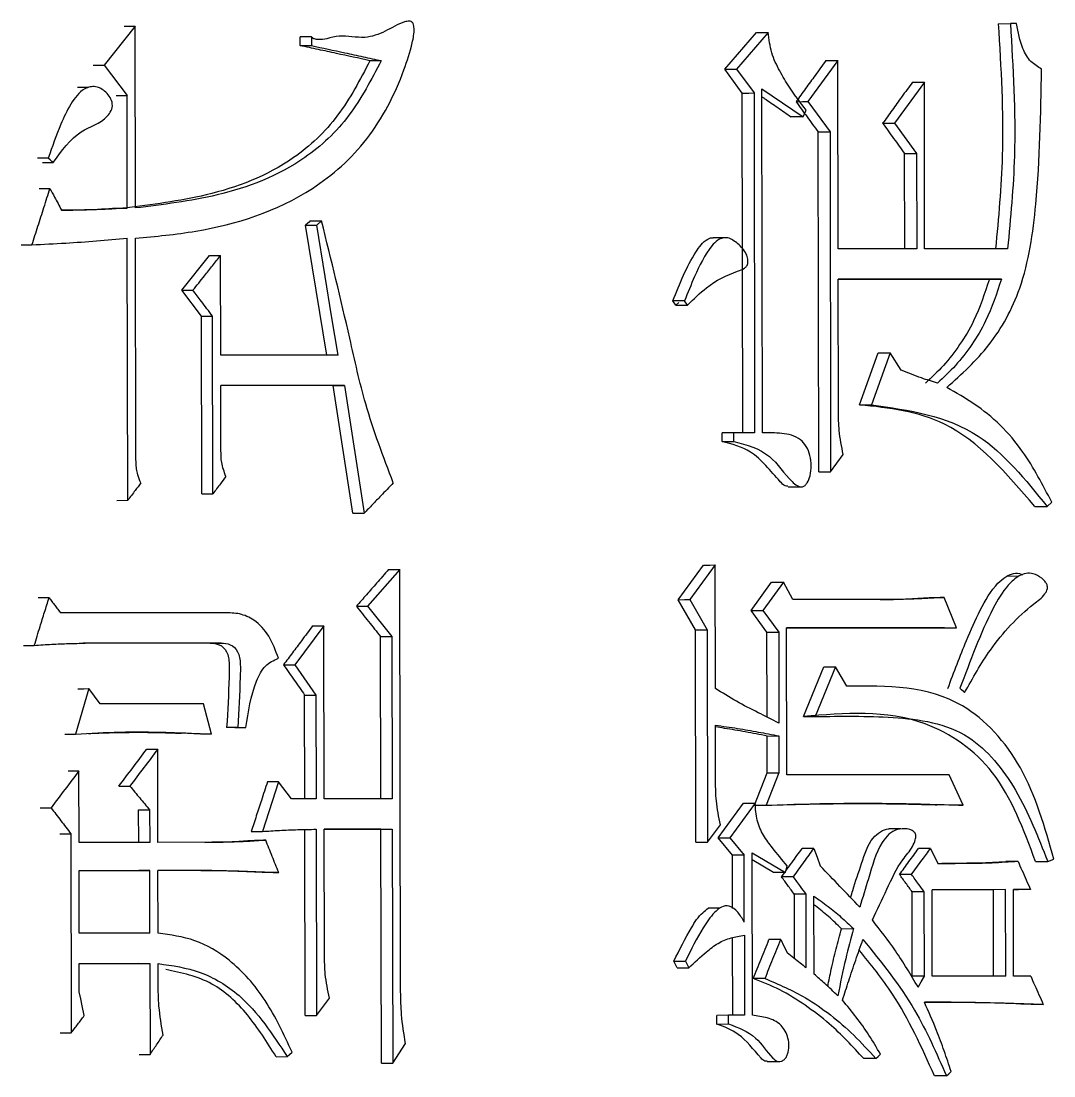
# Model space of a CAD drawing. Header units: millimetres. Extents: x 2104 to 4053, y 855 to 2233.
# Drawn here: x 2986.61 to 2991.77, y 1057.45 to 1062.72 of the extents above; entities that cross this region are included whole.
import ezdxf

# ---------------------------------------------------------------- set-up
doc = ezdxf.new("R2010")
doc.units = ezdxf.units.MM

msp = doc.modelspace()

# ---------------------------------------------------------------- linework, layer by layer
at = {"color": 7, "linetype": 'Continuous', "lineweight": 25}
for p, q in [((2987.1836, 1062.6932), (2987.0282, 1062.4984)), ((2987.1851, 1061.7846), (2987.1836, 1062.6932)), ((2991.4936, 1062.7055), (2991.5541, 1062.7058)), ((2991.5852, 1062.7058), (2991.5541, 1062.7058)), ((2988.0082, 1062.596), (2988.0081, 1062.6393)), ((2988.0641, 1062.6395), (2988.0641, 1062.5963)), ((2990.1279, 1062.4779), (2990.2857, 1062.6619)), ((2990.3446, 1062.6621), (2990.1866, 1062.4781)), ((2990.2857, 1062.6619), (2990.3447, 1062.6621)), ((2988.0082, 1062.596), (2988.0641, 1062.5963)), ((2987.0282, 1062.4984), (2987.1432, 1062.347)), ((2990.2151, 1062.3589), (2990.1279, 1062.4779)), ((2990.1866, 1062.4781), (2990.2739, 1062.3592)), ((2990.6922, 1062.5216), (2990.5428, 1062.316)), ((2990.6938, 1061.5805), (2990.6922, 1062.5216)), ((2986.9497, 1062.3873), (2986.8949, 1062.387)), ((2990.3164, 1060.6609), (2990.3135, 1062.3808)), ((2990.3135, 1062.3808), (2990.5192, 1062.2403)), ((2991.1246, 1062.4136), (2990.9759, 1062.208)), ((2991.126, 1061.5806), (2991.1246, 1062.4136)), ((2987.1442, 1061.7845), (2987.1432, 1062.347)), ((2990.218, 1060.6609), (2990.2151, 1062.3589)), ((2990.2739, 1062.3592), (2990.2768, 1060.6609)), ((2990.5192, 1062.2403), (2990.535, 1062.2727)), ((2990.5428, 1062.316), (2990.6535, 1062.1646)), ((2990.5192, 1062.2403), (2990.4601, 1062.24)), ((2990.597, 1060.4661), (2990.5941, 1062.1644)), ((2990.6535, 1062.1646), (2990.6563, 1060.4663)), ((2990.9759, 1062.208), (2991.086, 1062.0566)), ((2991.027, 1061.5804), (2991.0261, 1062.0563)), ((2991.086, 1062.0566), (2991.0868, 1061.5806)), ((2986.7202, 1062.0113), (2986.7744, 1062.0115)), ((2987.0894, 1061.7843), (2987.1442, 1061.7845)), ((2988.034, 1061.6982), (2988.09, 1061.6984)), ((2988.1404, 1061.0492), (2988.034, 1061.6982)), ((2988.1143, 1061.7201), (2988.09, 1061.6984)), ((2987.1466, 1060.3242), (2987.1444, 1061.6331)), ((2987.1872, 1060.5406), (2987.1854, 1061.6331)), ((2990.1296, 1061.6362), (2990.0703, 1061.636)), ((2991.0868, 1061.5806), (2990.6938, 1061.5805)), ((2991.5404, 1061.5808), (2991.126, 1061.5806)), ((2987.4168, 1061.3734), (2987.5551, 1061.5465)), ((2987.6113, 1061.0492), (2987.6104, 1061.5468)), ((2990.6941, 1061.4291), (2991.5094, 1061.4293)), ((2990.6952, 1060.7692), (2990.6941, 1061.4291)), ((2991.449, 1061.4291), (2990.6941, 1061.4288)), ((2987.4168, 1061.3734), (2987.472, 1061.3736)), ((2987.5148, 1061.2436), (2987.4168, 1061.3734)), ((2989.9266, 1061.3206), (2989.8682, 1061.3204)), ((2989.8841, 1061.2987), (2989.8682, 1061.3204)), ((2989.9425, 1061.299), (2989.9266, 1061.3206)), ((2989.899, 1061.3129), (2989.8841, 1061.2987)), ((2987.5164, 1060.3566), (2987.5148, 1061.2436)), ((2987.5717, 1060.3568), (2987.5702, 1061.2439)), ((2990.8009, 1060.8015), (2990.8946, 1061.0611)), ((2990.9543, 1061.0614), (2990.8605, 1060.8017)), ((2991.0094, 1060.9748), (2990.9543, 1061.0614)), ((2988.1965, 1061.0494), (2987.6113, 1061.0492)), ((2988.2292, 1060.898), (2987.6115, 1060.8977)), ((2988.173, 1060.8978), (2987.6115, 1060.8975)), ((2987.6121, 1060.5732), (2987.6115, 1060.8977)), ((2988.173, 1060.8978), (2988.2292, 1060.898)), ((2988.2711, 1060.2596), (2988.173, 1060.8978)), ((2988.2292, 1060.898), (2988.3274, 1060.2598)), ((2990.8008, 1060.8014), (2990.8604, 1060.8017)), ((2990.1738, 1060.6608), (2990.1151, 1060.6606)), ((2990.1152, 1060.6173), (2990.1151, 1060.6606)), ((2990.2768, 1060.6609), (2990.1738, 1060.6608)), ((2990.1739, 1060.6176), (2990.1738, 1060.6608)), ((2990.35, 1060.6621), (2990.3164, 1060.6619)), ((2990.1152, 1060.6173), (2990.1739, 1060.6176)), ((2990.6563, 1060.4663), (2990.7192, 1060.5529)), ((2990.597, 1060.4661), (2990.6563, 1060.4663)), ((2990.4438, 1060.3918), (2990.503, 1060.3921)), ((2987.0919, 1060.3239), (2987.1466, 1060.3242)), ((2987.5164, 1060.3566), (2987.5717, 1060.3568)), ((2991.7373, 1060.2936), (2991.7606, 1060.3152)), ((2991.6765, 1060.2933), (2991.7372, 1060.2935)), ((2989.8946, 1059.8276), (2990.0212, 1060.0007)), ((2990.0798, 1060.001), (2989.953, 1059.8278)), ((2990.0808, 1059.3844), (2990.0798, 1060.001)), ((2988.5058, 1059.9787), (2988.3444, 1059.7947)), ((2988.5093, 1057.8693), (2988.5058, 1059.9787)), ((2990.259, 1059.7736), (2990.3615, 1059.9143)), ((2990.4205, 1059.9145), (2990.3179, 1059.7739)), ((2990.468, 1059.828), (2990.4205, 1059.9145)), ((2991.5954, 1059.9445), (2991.5341, 1059.9442)), ((2988.3444, 1059.7947), (2988.4659, 1059.6433)), ((2989.9821, 1059.6762), (2989.8946, 1059.8276)), ((2989.953, 1059.8278), (2990.0406, 1059.6764)), ((2990.9485, 1059.8282), (2990.468, 1059.828)), ((2991.2858, 1059.6877), (2991.223, 1059.8391)), ((2987.6298, 1059.7619), (2986.8111, 1059.7615)), ((2990.3382, 1059.6655), (2990.259, 1059.7736)), ((2990.3179, 1059.7739), (2990.3972, 1059.6657)), ((2988.1259, 1059.6973), (2987.9801, 1059.5025)), ((2988.1273, 1058.8319), (2988.1259, 1059.6973)), ((2990.4367, 1059.6874), (2991.2858, 1059.6877)), ((2990.4379, 1058.9518), (2990.4367, 1059.6874)), ((2991.2257, 1059.6874), (2990.4367, 1059.6872)), ((2991.2257, 1059.6874), (2991.2858, 1059.6877)), ((2988.4108, 1058.8318), (2988.4095, 1059.6431)), ((2988.4659, 1059.6433), (2988.4673, 1058.832)), ((2989.9839, 1058.6161), (2989.9821, 1059.6762)), ((2990.0406, 1059.6764), (2990.0424, 1058.6163)), ((2990.3389, 1059.2408), (2990.3382, 1059.6655)), ((2990.3972, 1059.6657), (2990.398, 1059.2114)), ((2987.5583, 1059.6102), (2986.9244, 1059.6099)), ((2987.6137, 1059.6105), (2986.9346, 1059.6101)), ((2987.5585, 1059.6102), (2987.6138, 1059.6105)), ((2987.9801, 1059.5025), (2988.0859, 1059.3511)), ((2990.5203, 1059.2437), (2990.6223, 1059.4925)), ((2990.6816, 1059.4928), (2990.5796, 1059.2439)), ((2990.7369, 1059.3954), (2990.6816, 1059.4928)), ((2986.9514, 1059.383), (2986.8861, 1059.1558)), ((2987.009, 1059.3073), (2986.9514, 1059.383)), ((2988.0308, 1058.8318), (2988.0299, 1059.3508)), ((2988.0859, 1059.3511), (2988.0868, 1058.8319)), ((2987.5245, 1059.3075), (2987.009, 1059.3073)), ((2987.5656, 1059.1561), (2987.5245, 1059.3075)), ((2987.5102, 1059.1559), (2987.411, 1059.1603)), ((2987.6959, 1059.1886), (2987.6405, 1059.1884)), ((2987.6811, 1059.1884), (2987.6405, 1059.1884)), ((2987.6811, 1059.1884), (2987.7367, 1059.1887)), ((2987.6959, 1059.1886), (2987.7367, 1059.1887)), ((2990.0816, 1058.9192), (2990.0811, 1059.2005)), ((2990.3391, 1059.1463), (2990.3981, 1059.1465)), ((2990.3394, 1058.9624), (2990.3391, 1059.1463)), ((2990.3981, 1059.1465), (2990.3984, 1058.9626)), ((2987.2969, 1058.6151), (2987.2961, 1059.0803)), ((2986.8485, 1058.9717), (2986.9029, 1058.9719)), ((2986.9035, 1058.6149), (2986.9029, 1058.9719)), ((2990.2765, 1058.8001), (2990.3394, 1058.9624)), ((2990.3984, 1058.9626), (2990.3354, 1058.8003)), ((2990.3394, 1058.9624), (2990.3984, 1058.9626)), ((2991.248, 1058.9521), (2990.4379, 1058.9518)), ((2991.3186, 1058.8007), (2991.248, 1058.9521)), ((2987.8998, 1058.9183), (2987.8189, 1058.6695)), ((2987.965, 1058.8318), (2987.8998, 1058.9183)), ((2988.0868, 1058.8319), (2987.965, 1058.8318)), ((2988.4673, 1058.832), (2988.1273, 1058.8319)), ((2990.0948, 1058.6378), (2990.2211, 1058.8109)), ((2990.28, 1058.8111), (2990.1535, 1058.638)), ((2990.2211, 1058.8109), (2990.28, 1058.8111)), ((2991.2585, 1058.8004), (2991.1862, 1058.8029)), ((2987.2011, 1058.6149), (2987.2008, 1058.7771)), ((2987.2557, 1058.7774), (2987.256, 1058.6151)), ((2990.0424, 1058.6163), (2990.1058, 1058.7029)), ((2991.0068, 1058.6827), (2990.9463, 1058.6825)), ((2986.8623, 1058.6582), (2986.864, 1057.663)), ((2988.0326, 1057.7499), (2988.031, 1058.6802)), ((2988.087, 1058.6804), (2988.0886, 1057.7501)), ((2988.1276, 1058.6804), (2988.4676, 1058.6806)), ((2988.1286, 1058.053), (2988.1276, 1058.6804)), ((2988.4111, 1058.6803), (2988.1276, 1058.6802)), ((2988.4111, 1058.6803), (2988.4676, 1058.6806)), ((2988.4131, 1057.5121), (2988.4111, 1058.6803)), ((2988.4676, 1058.6806), (2988.4696, 1057.5123)), ((2990.1662, 1058.5512), (2990.0948, 1058.6378)), ((2990.1535, 1058.638), (2990.225, 1058.5515)), ((2987.256, 1058.6151), (2986.9035, 1058.6149)), ((2987.5665, 1058.6153), (2987.2969, 1058.6151)), ((2989.9839, 1058.6161), (2990.0424, 1058.6163)), ((2990.225, 1058.5515), (2990.1662, 1058.5512)), ((2990.1666, 1058.2842), (2990.1662, 1058.5512)), ((2990.2255, 1058.2161), (2990.225, 1058.5515)), ((2990.2659, 1057.751), (2990.2645, 1058.5623)), ((2990.2645, 1058.5623), (2990.4308, 1058.465)), ((2990.3718, 1058.4648), (2990.2646, 1058.5276)), ((2991.7403, 1058.5195), (2991.7714, 1058.5304)), ((2986.9037, 1058.4743), (2987.2562, 1058.4745)), ((2986.9042, 1058.1606), (2986.9037, 1058.4743)), ((2987.2562, 1058.4745), (2987.2014, 1058.4742)), ((2987.2568, 1058.1608), (2987.2562, 1058.4745)), ((2987.5667, 1058.4746), (2987.2971, 1058.4745)), ((2987.2977, 1058.1608), (2987.2971, 1058.4745)), ((2987.5114, 1058.4744), (2987.2971, 1058.4743)), ((2987.5114, 1058.4744), (2987.5667, 1058.4746)), ((2990.4308, 1058.465), (2990.4387, 1058.4975)), ((2991.5923, 1058.5195), (2991.5318, 1058.5192)), ((2990.4113, 1058.4432), (2990.4272, 1058.465)), ((2990.4704, 1058.4434), (2990.4113, 1058.4432)), ((2991.0608, 1058.4544), (2991.0009, 1058.4542)), ((2991.1236, 1058.3679), (2991.0637, 1058.3677)), ((2991.0644, 1057.9458), (2991.0637, 1058.3677)), ((2991.1244, 1057.946), (2991.1236, 1058.3679)), ((2991.5302, 1058.3789), (2991.1628, 1058.3787)), ((2991.1635, 1057.946), (2991.1628, 1058.3787)), ((2991.4698, 1058.3786), (2991.1628, 1058.3785)), ((2991.5302, 1058.3789), (2991.4698, 1058.3786)), ((2991.4705, 1057.9459), (2991.4698, 1058.3786)), ((2991.5309, 1057.9462), (2991.5302, 1058.3789)), ((2991.6549, 1058.3789), (2991.5692, 1058.3789)), ((2991.5699, 1057.9462), (2991.5692, 1058.3789)), ((2991.5943, 1058.3786), (2991.5692, 1058.3786)), ((2990.5337, 1058.3569), (2990.4745, 1058.3566)), ((2990.4745, 1058.3566), (2990.4751, 1058.0364)), ((2990.5343, 1057.9891), (2990.5337, 1058.3569)), ((2990.5738, 1057.9567), (2990.5732, 1058.3461)), ((2990.1032, 1058.287), (2990.0446, 1058.2867)), ((2987.2568, 1058.1608), (2986.9042, 1058.1606)), ((2990.711, 1058.1836), (2990.7705, 1058.1839)), ((2990.1676, 1057.751), (2990.1669, 1058.1394)), ((2990.2256, 1058.1512), (2990.2263, 1057.751)), ((2986.9045, 1058.0092), (2987.257, 1058.0093)), ((2986.9047, 1057.8685), (2986.9045, 1058.0092)), ((2987.2021, 1058.0091), (2986.9045, 1058.0089)), ((2987.2021, 1058.0091), (2987.257, 1058.0093)), ((2987.257, 1058.0093), (2987.2578, 1057.555)), ((2987.2981, 1057.912), (2987.2979, 1058.0094)), ((2989.8738, 1058.0211), (2989.9322, 1058.0213)), ((2989.8898, 1057.9887), (2989.8738, 1058.0211)), ((2989.9322, 1058.0213), (2989.9482, 1057.9889)), ((2989.8898, 1057.9887), (2989.9482, 1057.9889)), ((2991.5309, 1057.9462), (2991.1635, 1057.946)), ((2991.6556, 1057.9462), (2991.5699, 1057.9462)), ((2990.3289, 1057.9349), (2990.27, 1057.9347)), ((2988.0886, 1057.7501), (2988.1533, 1057.8367)), ((2988.0326, 1057.7499), (2988.0886, 1057.7501)), ((2990.1471, 1057.751), (2990.0884, 1057.7507)), ((2990.0885, 1057.7075), (2990.0884, 1057.7507)), ((2990.1471, 1057.7077), (2990.1471, 1057.751)), ((2990.2263, 1057.751), (2990.1471, 1057.751)), ((2990.0885, 1057.7075), (2990.1471, 1057.7077)), ((2986.8097, 1057.6627), (2986.864, 1057.663)), ((2988.4696, 1057.5123), (2988.534, 1057.6097)), ((2987.2029, 1057.5548), (2987.2578, 1057.555)), ((2987.887, 1057.5443), (2987.9428, 1057.5445)), ((2990.8817, 1057.5349), (2990.8221, 1057.5346)), ((2988.4131, 1057.5121), (2988.4696, 1057.5123)), ((2990.34, 1057.5198), (2990.399, 1057.5201)), ((2991.2348, 1057.4485), (2991.1748, 1057.4482))]:
    msp.add_line(p, q, dxfattribs=at)
at = {"color": 7, "linetype": 'Continuous', "lineweight": 25, "flags": 128}
for points in [[(2987.1288, 1062.6929), (2987.1595, 1062.6931), (2987.1836, 1062.6932)], [(2988.0641, 1062.6395), (2988.0154, 1062.6393), (2988.0081, 1062.6393)], [(2986.9736, 1062.4982), (2987.0042, 1062.4983), (2987.0282, 1062.4984)], [(2988.4125, 1062.5207), (2988.398, 1062.5206), (2988.3835, 1062.5206), (2988.3561, 1062.5205)], [(2990.1279, 1062.4779), (2990.1608, 1062.478), (2990.1866, 1062.4781)], [(2990.6329, 1062.5213), (2990.6661, 1062.5215), (2990.6922, 1062.5216)], [(2991.0647, 1062.4133), (2991.0982, 1062.4135), (2991.1246, 1062.4136)], [(2987.0885, 1062.3468), (2987.1191, 1062.3469), (2987.1432, 1062.347)], [(2990.2151, 1062.3589), (2990.248, 1062.3591), (2990.2739, 1062.3592)], [(2990.4836, 1062.3158), (2990.5167, 1062.3159), (2990.5428, 1062.316)], [(2990.5941, 1062.1644), (2990.6273, 1062.1645), (2990.6535, 1062.1646)], [(2990.9162, 1062.2077), (2990.9496, 1062.2079), (2990.9759, 1062.208)], [(2991.0261, 1062.0563), (2991.0597, 1062.0565), (2991.086, 1062.0566)], [(2986.7497, 1062.0331), (2986.7299, 1062.033), (2986.7127, 1062.0329), (2986.6955, 1062.0329)], [(2986.7744, 1062.0115), (2986.7682, 1062.0169), (2986.759, 1062.025), (2986.7497, 1062.0331)], [(2986.704, 1061.8814), (2986.7343, 1061.8816), (2986.7582, 1061.8817)], [(2988.0583, 1061.7198), (2988.0521, 1061.7143), (2988.0459, 1061.7088), (2988.034, 1061.6982)], [(2988.0583, 1061.7198), (2988.0787, 1061.7199), (2988.0965, 1061.72), (2988.1143, 1061.7201)], [(2988.1965, 1061.0494), (2988.1643, 1061.2457), (2988.1321, 1061.4419), (2988.09, 1061.6984)], [(2986.614, 1061.6001), (2986.6443, 1061.6003), (2986.6682, 1061.6004)], [(2987.5551, 1061.5465), (2987.5861, 1061.5467), (2987.6104, 1061.5468)], [(2991.5094, 1061.4293), (2991.4902, 1061.4292), (2991.4696, 1061.4292), (2991.449, 1061.4291)], [(2989.8841, 1061.2987), (2989.9046, 1061.2988), (2989.9236, 1061.2989), (2989.9425, 1061.299)], [(2987.5148, 1061.2436), (2987.5458, 1061.2438), (2987.5702, 1061.2439)], [(2990.8946, 1061.0611), (2990.928, 1061.0612), (2990.9543, 1061.0614)], [(2988.2711, 1060.2596), (2988.3027, 1060.2597), (2988.3274, 1060.2598)], [(2990.0212, 1060.0007), (2990.054, 1060.0008), (2990.0798, 1060.001)], [(2988.4492, 1059.9784), (2988.4809, 1059.9786), (2988.5058, 1059.9787)], [(2990.3615, 1059.9143), (2990.3945, 1059.9144), (2990.4205, 1059.9145)], [(2986.7534, 1059.8372), (2986.7231, 1059.8371), (2986.6992, 1059.837)], [(2988.2881, 1059.7945), (2988.3196, 1059.7946), (2988.3444, 1059.7947)], [(2989.8946, 1059.8276), (2989.9273, 1059.8277), (2989.953, 1059.8278)], [(2991.1629, 1059.8388), (2991.1966, 1059.839), (2991.223, 1059.8391)], [(2990.259, 1059.7736), (2990.292, 1059.7738), (2990.3179, 1059.7739)], [(2988.0698, 1059.697), (2988.1012, 1059.6971), (2988.1259, 1059.6973)], [(2988.4095, 1059.6431), (2988.4411, 1059.6432), (2988.4659, 1059.6433)], [(2989.9821, 1059.6762), (2990.0149, 1059.6763), (2990.0406, 1059.6764)], [(2990.3382, 1059.6655), (2990.3712, 1059.6656), (2990.3972, 1059.6657)], [(2986.6257, 1059.5989), (2986.656, 1059.5991), (2986.6798, 1059.5992)], [(2987.9243, 1059.5022), (2987.9555, 1059.5024), (2987.9801, 1059.5025)], [(2990.6223, 1059.4925), (2990.6555, 1059.4926), (2990.6816, 1059.4928)], [(2986.8969, 1059.3827), (2986.9274, 1059.3829), (2986.9514, 1059.383)], [(2991.3255, 1059.3631), (2991.3196, 1059.3686), (2991.3108, 1059.3767), (2991.302, 1059.3848)], [(2988.0299, 1059.3508), (2988.0613, 1059.351), (2988.0859, 1059.3511)], [(2990.5203, 1059.2437), (2990.5351, 1059.2437), (2990.5499, 1059.2438), (2990.5796, 1059.2439)], [(2986.8318, 1059.1555), (2986.8622, 1059.1557), (2986.8861, 1059.1558)], [(2987.5656, 1059.1561), (2987.5346, 1059.156), (2987.5102, 1059.1559)], [(2987.2412, 1059.08), (2987.2719, 1059.0802), (2987.2961, 1059.0803)], [(2987.1025, 1058.8961), (2987.1332, 1058.8962), (2987.1573, 1058.8963)], [(2987.8998, 1058.9183), (2987.8686, 1058.9182), (2987.8441, 1058.9181)], [(2986.7092, 1058.7877), (2986.7396, 1058.7878), (2986.7635, 1058.7879)], [(2990.2765, 1058.8001), (2990.3095, 1058.8002), (2990.3354, 1058.8003)], [(2991.3186, 1058.8007), (2991.2849, 1058.8005), (2991.2585, 1058.8004)], [(2987.2008, 1058.7771), (2987.2316, 1058.7773), (2987.2557, 1058.7774)], [(2986.808, 1058.6579), (2986.8384, 1058.6581), (2986.8623, 1058.6582)], [(2987.7633, 1058.6692), (2987.7945, 1058.6694), (2987.8189, 1058.6695)], [(2990.0948, 1058.6378), (2990.1277, 1058.6379), (2990.1535, 1058.638)], [(2987.7796, 1058.626), (2987.8108, 1058.6261), (2987.8353, 1058.6262)], [(2990.5728, 1058.5841), (2990.5396, 1058.5839), (2990.5136, 1058.5838)], [(2990.5728, 1058.5841), (2990.5886, 1058.5408), (2990.6045, 1058.4975)], [(2991.1546, 1058.5843), (2991.121, 1058.5841), (2991.0947, 1058.584)], [(2991.1546, 1058.5843), (2991.1743, 1058.5464), (2991.1939, 1058.5086)], [(2991.6795, 1058.5193), (2991.7042, 1058.5194), (2991.7223, 1058.5195), (2991.7403, 1058.5195)], [(2987.9006, 1058.464), (2987.8694, 1058.4638), (2987.8449, 1058.4637)], [(2990.4308, 1058.465), (2990.3978, 1058.4649), (2990.3718, 1058.4648)], [(2991.6549, 1058.3789), (2991.621, 1058.3788), (2991.5943, 1058.3786)], [(2990.4077, 1058.1297), (2990.3747, 1058.1295), (2990.3487, 1058.1294)], [(2990.4077, 1058.1297), (2990.4236, 1058.0972), (2990.4394, 1058.0648)], [(2991.1244, 1057.946), (2991.0908, 1057.9459), (2991.0644, 1057.9458)], [(2991.0931, 1057.8919), (2991.1087, 1057.919), (2991.1244, 1057.946)], [(2986.9296, 1057.7496), (2986.9194, 1057.7981), (2986.9121, 1057.8333), (2986.9047, 1057.8685)], [(2991.7181, 1057.8056), (2991.6842, 1057.8055), (2991.6574, 1057.8053)], [(2987.9428, 1057.5445), (2987.955, 1057.5554), (2987.9671, 1057.5662)], [(2990.8817, 1057.5349), (2990.8935, 1057.5457), (2990.9053, 1057.5565)], [(2991.2349, 1057.4485), (2991.2466, 1057.4593), (2991.2583, 1057.4701)]]:
    msp.add_lwpolyline(points, dxfattribs=at)
at = {"color": 7, "linetype": 'Continuous', "lineweight": 25}
for points, knots in [([(2987.1854, 1061.6331), (2987.2859, 1061.6428), (2987.5895, 1061.672), (2988.0031, 1061.8017), (2988.3561, 1062.1123), (2988.5014, 1062.3915), (2988.5632, 1062.5856), (2988.5782, 1062.6615), (2988.5755, 1062.694), (2988.5725, 1062.7047), (2988.5674, 1062.7123), (2988.5607, 1062.7168), (2988.5475, 1062.7192), (2988.5021, 1062.7078), (2988.4334, 1062.6645), (2988.3231, 1062.624), (2988.2235, 1062.6531), (2988.147, 1062.6309), (2988.106, 1062.6239), (2988.0808, 1062.6279), (2988.0697, 1062.6339), (2988.0651, 1062.6385), (2988.0641, 1062.6395)], [0, 0, 0, 0, 0.1296895, 0.3918261, 0.5391699, 0.6862541, 0.7378331, 0.7637425, 0.7682469, 0.7727858, 0.7756342, 0.7784935, 0.7824669, 0.7927585, 0.8379735, 0.8833174, 0.939018, 0.9655913, 0.9846092, 0.9922703, 0.9982639, 1, 1, 1, 1]), ([(2991.4936, 1062.7055), (2991.5069, 1062.485), (2991.5297, 1062.1091), (2991.4945, 1061.7351), (2991.4799, 1061.5805)], [0, 0, 0, 0, 0.586461, 1, 1, 1, 1]), ([(2991.5541, 1062.7058), (2991.5674, 1062.4853), (2991.5902, 1062.1093), (2991.5549, 1061.7354), (2991.5404, 1061.5808)], [0, 0, 0, 0, 0.5864613, 1, 1, 1, 1]), ([(2991.7102, 1062.4787), (2991.6913, 1062.4898), (2991.6526, 1062.5125), (2991.6054, 1062.5935), (2991.5929, 1062.6629), (2991.5852, 1062.7058)], [0, 0, 0, 0, 0.268928, 0.5480456, 1, 1, 1, 1]), ([(2990.535, 1062.2727), (2990.506, 1062.3103), (2990.4582, 1062.3724), (2990.401, 1062.469), (2990.3575, 1062.5586), (2990.349, 1062.6274), (2990.3447, 1062.6621)], [0, 0, 0, 0, 0.334836, 0.553745, 0.775373, 1, 1, 1, 1]), ([(2988.3561, 1062.5205), (2988.3003, 1062.5326), (2988.2144, 1062.5513), (2988.0984, 1062.5764), (2988.0383, 1062.5895), (2988.0082, 1062.596)], [0, 0, 0, 0, 0.482176, 0.741088, 1, 1, 1, 1]), ([(2988.0641, 1062.5963), (2988.1196, 1062.5842), (2988.2055, 1062.5656), (2988.3215, 1062.5405), (2988.3822, 1062.5273), (2988.4125, 1062.5207)], [0, 0, 0, 0, 0.47686, 0.73846, 1, 1, 1, 1]), ([(2988.3561, 1062.5205), (2988.3064, 1062.4254), (2988.2065, 1062.2342), (2987.9324, 1061.977), (2987.5577, 1061.8369), (2987.2667, 1061.8011), (2987.1303, 1061.7843)], [0, 0, 0, 0, 0.194516, 0.391084, 0.714487, 1, 1, 1, 1]), ([(2988.4125, 1062.5207), (2988.3628, 1062.4257), (2988.2628, 1062.2346), (2987.9883, 1061.9773), (2987.6132, 1061.8372), (2987.3218, 1061.8014), (2987.1851, 1061.7846)], [0, 0, 0, 0, 0.194325, 0.390694, 0.714331, 1, 1, 1, 1]), ([(2990.6329, 1062.5213), (2990.6149, 1062.4966), (2990.5811, 1062.45), (2990.5313, 1062.3815), (2990.4995, 1062.3377), (2990.4836, 1062.3158)], [0, 0, 0, 0, 0.360936, 0.680468, 1, 1, 1, 1]), ([(2991.2368, 1060.8884), (2991.3104, 1060.9544), (2991.4584, 1061.087), (2991.6309, 1061.4014), (2991.6992, 1061.8855), (2991.7061, 1062.2541), (2991.7102, 1062.4787)], [0, 0, 0, 0, 0.189312, 0.380663, 0.622563, 1, 1, 1, 1]), ([(2986.7744, 1062.0115), (2986.8165, 1062.0706), (2986.8908, 1062.1749), (2987.0185, 1062.2077), (2987.065, 1062.2689), (2987.0731, 1062.3049), (2987.0595, 1062.3386), (2987.0383, 1062.3634), (2987.0136, 1062.3824), (2986.9863, 1062.3917), (2986.9582, 1062.3911), (2986.9096, 1062.3728), (2986.8581, 1062.3035), (2986.8011, 1062.1843), (2986.7693, 1062.0906), (2986.7497, 1062.0331)], [0, 0, 0, 0, 0.207899, 0.367255, 0.399925, 0.431308, 0.463075, 0.497006, 0.528572, 0.558381, 0.588718, 0.619577, 0.72297, 0.829976, 1, 1, 1, 1]), ([(2991.0647, 1062.4133), (2991.0468, 1062.3886), (2991.0132, 1062.342), (2990.9637, 1062.2734), (2990.932, 1062.2296), (2990.9162, 1062.2077)], [0, 0, 0, 0, 0.360936, 0.680468, 1, 1, 1, 1]), ([(2990.3135, 1062.3403), (2990.3175, 1062.3376), (2990.3439, 1062.3195), (2990.3928, 1062.2861), (2990.4376, 1062.2554), (2990.4601, 1062.24)], [0, 0, 0, 0, 0.080639, 0.540319, 1, 1, 1, 1]), ([(2990.4836, 1062.3158), (2990.502, 1062.2905), (2990.5389, 1062.2401), (2990.5757, 1062.1896), (2990.5941, 1062.1644)], [0, 0, 0, 0, 0.4999997, 1, 1, 1, 1]), ([(2990.9162, 1062.2077), (2990.9345, 1062.1825), (2990.9712, 1062.132), (2991.0078, 1062.0816), (2991.0261, 1062.0563)], [0, 0, 0, 0, 0.5, 1, 1, 1, 1]), ([(2986.6682, 1061.6004), (2986.6781, 1061.6315), (2986.6981, 1061.694), (2986.7281, 1061.7877), (2986.7482, 1061.8504), (2986.7582, 1061.8817)], [0, 0, 0, 0, 0.332041, 0.66602, 1, 1, 1, 1]), ([(2986.7582, 1061.8817), (2986.7657, 1061.8676), (2986.7791, 1061.8425), (2986.7983, 1061.8065), (2986.8101, 1061.7845), (2986.8159, 1061.7735)], [0, 0, 0, 0, 0.39045, 0.695225, 1, 1, 1, 1]), ([(2986.8158, 1061.7738), (2986.8275, 1061.7739), (2986.8689, 1061.7742), (2986.9602, 1061.776), (2987.0396, 1061.7811), (2987.0894, 1061.7843)], [0, 0, 0, 0, 0.127592, 0.452902, 1, 1, 1, 1]), ([(2987.1442, 1061.7845), (2987.1148, 1061.7825), (2987.0562, 1061.7785), (2986.9468, 1061.7744), (2986.8667, 1061.7739), (2986.8159, 1061.7735)], [0, 0, 0, 0, 0.268563, 0.537144, 1, 1, 1, 1]), ([(2988.4727, 1060.4113), (2988.4231, 1060.5412), (2988.3341, 1060.7749), (2988.2375, 1061.221), (2988.1624, 1061.5251), (2988.1143, 1061.7201)], [0, 0, 0, 0, 0.310143, 0.557762, 1, 1, 1, 1]), ([(2986.6682, 1061.6004), (2986.7244, 1061.6033), (2986.8321, 1061.6089), (2986.9909, 1061.6199), (2987.0932, 1061.6287), (2987.1444, 1061.6331)], [0, 0, 0, 0, 0.35333, 0.676641, 1, 1, 1, 1]), ([(2989.8682, 1061.3204), (2989.8856, 1061.3637), (2989.9192, 1061.448), (2989.9672, 1061.5416), (2990.0088, 1061.6023), (2990.0378, 1061.6283), (2990.0609, 1061.6374), (2990.07, 1061.6357), (2990.0705, 1061.6357)], [0, 0, 0, 0, 0.34818, 0.677159, 0.796742, 0.917754, 0.995507, 1, 1, 1, 1]), ([(2989.9425, 1061.299), (2989.9731, 1061.3296), (2990.0475, 1061.4044), (2990.1486, 1061.4551), (2990.2197, 1061.4777), (2990.2358, 1061.4917), (2990.2419, 1061.5021), (2990.2444, 1061.5146), (2990.243, 1061.5329), (2990.2346, 1061.5582), (2990.21, 1061.5924), (2990.1784, 1061.6193), (2990.144, 1061.6373), (2990.1171, 1061.6364), (2990.0884, 1061.6238), (2990.0342, 1061.564), (2989.982, 1061.4573), (2989.943, 1061.3611), (2989.9266, 1061.3206)], [0, 0, 0, 0, 0.137525, 0.335447, 0.378025, 0.3933, 0.403602, 0.413937, 0.429101, 0.455132, 0.490172, 0.557555, 0.588524, 0.619673, 0.649408, 0.693614, 0.870956, 1, 1, 1, 1]), ([(2987.472, 1061.3736), (2987.4912, 1061.3977), (2987.5239, 1061.4385), (2987.5701, 1061.4962), (2987.597, 1061.5299), (2987.6104, 1061.5468)], [0, 0, 0, 0, 0.416444, 0.708222, 1, 1, 1, 1]), ([(2991.449, 1061.4291), (2991.4255, 1061.3575), (2991.3872, 1061.2404), (2991.3029, 1061.1005), (2991.2225, 1060.9953), (2991.1606, 1060.9381), (2991.1298, 1060.9097)], [0, 0, 0, 0, 0.346459, 0.567275, 0.785045, 1, 1, 1, 1]), ([(2991.5094, 1061.4293), (2991.4859, 1061.3578), (2991.4475, 1061.2406), (2991.3631, 1061.1007), (2991.2826, 1060.9955), (2991.2206, 1060.9384), (2991.1898, 1060.91)], [0, 0, 0, 0, 0.34637, 0.567178, 0.784978, 1, 1, 1, 1]), ([(2987.5702, 1061.2439), (2987.5608, 1061.2562), (2987.5421, 1061.2809), (2987.5094, 1061.3242), (2987.486, 1061.3551), (2987.472, 1061.3736)], [0, 0, 0, 0, 0.285577, 0.571154, 1, 1, 1, 1]), ([(2991.1898, 1060.91), (2991.1631, 1060.918), (2991.1194, 1060.931), (2991.0596, 1060.9544), (2991.0261, 1060.968), (2991.0094, 1060.9748)], [0, 0, 0, 0, 0.438753, 0.719321, 1, 1, 1, 1]), ([(2991.7606, 1060.3152), (2991.7155, 1060.4015), (2991.6419, 1060.5427), (2991.5068, 1060.7041), (2991.376, 1060.8083), (2991.2831, 1060.8618), (2991.2369, 1060.8884)], [0, 0, 0, 0, 0.3473722, 0.5679297, 0.7850181, 1, 1, 1, 1]), ([(2991.6765, 1060.2933), (2991.5354, 1060.4576), (2991.2859, 1060.7481), (2990.9478, 1060.7853), (2990.8009, 1060.8014)], [0, 0, 0, 0, 0.565517, 1, 1, 1, 1]), ([(2990.8604, 1060.8017), (2991.0484, 1060.7747), (2991.389, 1060.7257), (2991.6295, 1060.4273), (2991.7372, 1060.2935)], [0, 0, 0, 0, 0.551895, 1, 1, 1, 1]), ([(2990.7192, 1060.5529), (2990.7113, 1060.5926), (2990.6972, 1060.6638), (2990.6958, 1060.7369), (2990.6952, 1060.7692)], [0, 0, 0, 0, 0.5588348, 1, 1, 1, 1]), ([(2990.1739, 1060.6176), (2990.2372, 1060.6012), (2990.3517, 1060.5714), (2990.4312, 1060.4468), (2990.4871, 1060.3955), (2990.512, 1060.3885), (2990.5295, 1060.3982), (2990.5435, 1060.4164), (2990.5565, 1060.4495), (2990.5614, 1060.4973), (2990.5545, 1060.5481), (2990.5374, 1060.5948), (2990.4923, 1060.6449), (2990.4124, 1060.6624), (2990.3484, 1060.6614), (2990.3164, 1060.6609)], [0, 0, 0, 0, 0.230342, 0.416703, 0.453391, 0.48758, 0.504129, 0.522219, 0.561724, 0.611998, 0.663323, 0.713955, 0.762021, 0.881086, 1, 1, 1, 1]), ([(2990.4435, 1060.3945), (2990.4388, 1060.3949), (2990.4241, 1060.3965), (2990.3623, 1060.4621), (2990.2773, 1060.5752), (2990.1643, 1060.6046), (2990.1152, 1060.6173)], [0, 0, 0, 0, 0.036377, 0.114476, 0.614892, 1, 1, 1, 1]), ([(2987.212, 1060.4108), (2987.2061, 1060.4242), (2987.1962, 1060.4465), (2987.1904, 1060.481), (2987.1878, 1060.5107), (2987.1874, 1060.5306), (2987.1872, 1060.5406)], [0, 0, 0, 0, 0.335689, 0.556704, 0.778126, 1, 1, 1, 1]), ([(2987.6368, 1060.4434), (2987.6282, 1060.4664), (2987.6127, 1060.5079), (2987.6123, 1060.5531), (2987.6121, 1060.5732)], [0, 0, 0, 0, 0.55558, 1, 1, 1, 1]), ([(2987.6368, 1060.4434), (2987.6275, 1060.4311), (2987.612, 1060.4104), (2987.5903, 1060.3816), (2987.5779, 1060.3651), (2987.5717, 1060.3568)], [0, 0, 0, 0, 0.428366, 0.714183, 1, 1, 1, 1]), ([(2987.212, 1060.4108), (2987.2027, 1060.3984), (2987.1871, 1060.3778), (2987.1653, 1060.3489), (2987.1529, 1060.3324), (2987.1466, 1060.3242)], [0, 0, 0, 0, 0.42836, 0.71418, 1, 1, 1, 1]), ([(2988.4727, 1060.4113), (2988.4518, 1060.3896), (2988.4172, 1060.3535), (2988.3688, 1060.303), (2988.3412, 1060.2742), (2988.3274, 1060.2598)], [0, 0, 0, 0, 0.430323, 0.715161, 1, 1, 1, 1]), ([(2988.4492, 1059.9784), (2988.4292, 1059.9556), (2988.3924, 1059.9135), (2988.3387, 1059.8522), (2988.3049, 1059.8137), (2988.2881, 1059.7945)], [0, 0, 0, 0, 0.37251, 0.686255, 1, 1, 1, 1]), ([(2991.2419, 1059.3845), (2991.2723, 1059.4649), (2991.3223, 1059.5975), (2991.4008, 1059.7767), (2991.4659, 1059.8884), (2991.5286, 1059.9433), (2991.5686, 1059.9606), (2991.5988, 1059.9616), (2991.6129, 1059.9536), (2991.6149, 1059.9525)], [0, 0, 0, 0, 0.340744, 0.562095, 0.785843, 0.86251, 0.925647, 0.989253, 1, 1, 1, 1]), ([(2991.3255, 1059.3631), (2991.3665, 1059.4361), (2991.462, 1059.6063), (2991.6076, 1059.7606), (2991.7141, 1059.8385), (2991.7344, 1059.8686), (2991.7391, 1059.8807), (2991.7396, 1059.8924), (2991.7368, 1059.9039), (2991.7278, 1059.9197), (2991.7051, 1059.9411), (2991.6716, 1059.9582), (2991.6319, 1059.9616), (2991.5875, 1059.9437), (2991.5271, 1059.8887), (2991.4541, 1059.7652), (2991.3791, 1059.5888), (2991.3278, 1059.4529), (2991.3021, 1059.3847)], [0, 0, 0, 0, 0.1630543, 0.380104, 0.4338973, 0.4429513, 0.4520899, 0.4580082, 0.4639154, 0.4738499, 0.4929681, 0.5284012, 0.5556325, 0.5828568, 0.6338586, 0.7245, 0.8619389, 1, 1, 1, 1]), ([(2986.6798, 1059.5992), (2986.6895, 1059.6305), (2986.7066, 1059.6858), (2986.7311, 1059.7651), (2986.746, 1059.8132), (2986.7534, 1059.8372)], [0, 0, 0, 0, 0.394054, 0.697027, 1, 1, 1, 1]), ([(2986.7534, 1059.8372), (2986.7583, 1059.8309), (2986.7679, 1059.8183), (2986.7823, 1059.7994), (2986.7967, 1059.7804), (2986.8063, 1059.7678), (2986.8111, 1059.7615)], [0, 0, 0, 0, 0.25, 0.5, 0.75, 1, 1, 1, 1]), ([(2988.2881, 1059.7945), (2988.3083, 1059.7692), (2988.3488, 1059.7188), (2988.3892, 1059.6683), (2988.4095, 1059.6431)], [0, 0, 0, 0, 0.5, 1, 1, 1, 1]), ([(2990.9046, 1059.8282), (2990.9263, 1059.8284), (2990.9751, 1059.829), (2991.0612, 1059.8321), (2991.1255, 1059.8364), (2991.1629, 1059.8388)], [0, 0, 0, 0, 0.251979, 0.564856, 1, 1, 1, 1]), ([(2991.223, 1059.8391), (2991.1961, 1059.8372), (2991.1423, 1059.8335), (2991.0509, 1059.8295), (2990.9862, 1059.8287), (2990.9486, 1059.8282)], [0, 0, 0, 0, 0.294545, 0.589103, 1, 1, 1, 1]), ([(2987.8988, 1059.5349), (2987.8848, 1059.5731), (2987.8573, 1059.648), (2987.7861, 1059.7259), (2987.7058, 1059.7613), (2987.655, 1059.7617), (2987.6298, 1059.7619)], [0, 0, 0, 0, 0.291536, 0.572529, 0.787238, 1, 1, 1, 1]), ([(2988.0698, 1059.697), (2988.0513, 1059.6723), (2988.0179, 1059.6274), (2987.9693, 1059.5625), (2987.9393, 1059.5223), (2987.9243, 1059.5022)], [0, 0, 0, 0, 0.380988, 0.690494, 1, 1, 1, 1]), ([(2986.6798, 1059.5992), (2986.7089, 1059.6012), (2986.7659, 1059.6053), (2986.8509, 1059.6086), (2986.9067, 1059.6096), (2986.9346, 1059.6101)], [0, 0, 0, 0, 0.342501, 0.6712, 1, 1, 1, 1]), ([(2987.5583, 1059.6102), (2987.5736, 1059.6094), (2987.6046, 1059.6077), (2987.6469, 1059.5689), (2987.6544, 1059.5042), (2987.6512, 1059.3784), (2987.6452, 1059.2725), (2987.6405, 1059.1884)], [0, 0, 0, 0, 0.110713, 0.224021, 0.354792, 0.487696, 1, 1, 1, 1]), ([(2987.6137, 1059.6105), (2987.629, 1059.6096), (2987.66, 1059.6079), (2987.7024, 1059.5692), (2987.7099, 1059.5045), (2987.7067, 1059.3786), (2987.7007, 1059.2727), (2987.6959, 1059.1886)], [0, 0, 0, 0, 0.110827, 0.224198, 0.354947, 0.487818, 1, 1, 1, 1]), ([(2987.7367, 1059.1887), (2987.7486, 1059.2677), (2987.7651, 1059.3769), (2987.8278, 1059.503), (2987.8755, 1059.5244), (2987.8988, 1059.5349)], [0, 0, 0, 0, 0.573316, 0.79235, 1, 1, 1, 1]), ([(2987.9243, 1059.5022), (2987.9332, 1059.4895), (2987.951, 1059.4639), (2987.9862, 1059.4135), (2988.0125, 1059.3758), (2988.0299, 1059.3508)], [0, 0, 0, 0, 0.252881, 0.505762, 1, 1, 1, 1]), ([(2990.398, 1059.2114), (2990.3635, 1059.2285), (2990.2927, 1059.2635), (2990.1859, 1059.3186), (2990.1159, 1059.3624), (2990.0808, 1059.3844)], [0, 0, 0, 0, 0.32194, 0.6606, 1, 1, 1, 1]), ([(2991.7714, 1058.5304), (2991.7263, 1058.6897), (2991.6386, 1059.0001), (2991.273, 1059.3999), (2990.9389, 1059.3971), (2990.7369, 1059.3954)], [0, 0, 0, 0, 0.294377, 0.573566, 1, 1, 1, 1]), ([(2991.6795, 1058.5193), (2991.62, 1058.6792), (2991.5044, 1058.9894), (2991.0656, 1059.29), (2990.7267, 1059.2612), (2990.5203, 1059.2437)], [0, 0, 0, 0, 0.2936619, 0.5697682, 1, 1, 1, 1]), ([(2990.5796, 1059.2439), (2990.7083, 1059.2455), (2990.9657, 1059.2488), (2991.3424, 1059.197), (2991.5988, 1058.8818), (2991.6925, 1058.6419), (2991.7403, 1058.5195)], [0, 0, 0, 0, 0.273656, 0.5467643, 0.7688728, 1, 1, 1, 1]), ([(2986.8861, 1059.1558), (2986.9598, 1059.1601), (2987.1101, 1059.1688), (2987.2985, 1059.1666), (2987.4512, 1059.1611), (2987.5274, 1059.1578), (2987.5656, 1059.1561)], [0, 0, 0, 0, 0.324735, 0.662197, 0.831093, 1, 1, 1, 1]), ([(2986.9507, 1059.1593), (2986.9507, 1059.1593), (2986.9507, 1059.1593), (2986.9565, 1059.1594), (2987.0328, 1059.1625), (2987.1558, 1059.1655), (2987.2553, 1059.1648), (2987.3442, 1059.163), (2987.3882, 1059.1612), (2987.4138, 1059.1602)], [0, 0, 0, 0, 0.00169, 0.006622, 0.063807, 0.468309, 0.690429, 0.819789, 1, 1, 1, 1]), ([(2990.0811, 1059.2005), (2990.118, 1059.1953), (2990.1896, 1059.1853), (2990.2951, 1059.1667), (2990.3638, 1059.1532), (2990.3981, 1059.1465)], [0, 0, 0, 0, 0.347753, 0.673826, 1, 1, 1, 1]), ([(2990.3391, 1059.1463), (2990.3029, 1059.1534), (2990.2322, 1059.1673), (2990.1462, 1059.182), (2990.0963, 1059.1893), (2990.0811, 1059.1915)], [0, 0, 0, 0, 0.422723, 0.824377, 1, 1, 1, 1]), ([(2987.1025, 1058.8961), (2987.1256, 1058.9267), (2987.1719, 1058.988), (2987.2181, 1059.0494), (2987.2412, 1059.08)], [0, 0, 0, 0, 0.5, 1, 1, 1, 1]), ([(2987.2961, 1059.0803), (2987.273, 1059.0496), (2987.2267, 1058.9883), (2987.1804, 1058.927), (2987.1573, 1058.8963)], [0, 0, 0, 0, 0.5, 1, 1, 1, 1]), ([(2986.9029, 1058.9719), (2986.8796, 1058.9412), (2986.8332, 1058.8799), (2986.7867, 1058.8186), (2986.7635, 1058.7879)], [0, 0, 0, 0, 0.5, 1, 1, 1, 1]), ([(2987.1573, 1058.8963), (2987.1737, 1058.8765), (2987.2065, 1058.8368), (2987.2393, 1058.7972), (2987.2557, 1058.7774)], [0, 0, 0, 0, 0.500001, 1, 1, 1, 1]), ([(2987.8441, 1058.9181), (2987.834, 1058.887), (2987.8155, 1058.83), (2987.7886, 1058.7471), (2987.7717, 1058.6952), (2987.7633, 1058.6692)], [0, 0, 0, 0, 0.374076, 0.687038, 1, 1, 1, 1]), ([(2990.1058, 1058.7029), (2990.0978, 1058.7426), (2990.0836, 1058.8138), (2990.0822, 1058.8869), (2990.0816, 1058.9192)], [0, 0, 0, 0, 0.558835, 1, 1, 1, 1]), ([(2986.7635, 1058.7879), (2986.7799, 1058.7663), (2986.8129, 1058.7231), (2986.8458, 1058.6798), (2986.8623, 1058.6582)], [0, 0, 0, 0, 0.500001, 1, 1, 1, 1]), ([(2990.4387, 1058.4975), (2990.4142, 1058.5274), (2990.3737, 1058.5767), (2990.3194, 1058.6487), (2990.2845, 1058.7244), (2990.2815, 1058.782), (2990.28, 1058.8111)], [0, 0, 0, 0, 0.334385, 0.5522024, 0.7732715, 1, 1, 1, 1]), ([(2990.3354, 1058.8003), (2990.4086, 1058.803), (2990.6099, 1058.8102), (2990.9381, 1058.8123), (2991.1918, 1058.8046), (2991.3186, 1058.8007)], [0, 0, 0, 0, 0.2224698, 0.6110883, 1, 1, 1, 1]), ([(2990.4028, 1058.8027), (2990.4037, 1058.8027), (2990.4054, 1058.8028), (2990.5179, 1058.8061), (2990.7427, 1058.8105), (2990.9818, 1058.808), (2991.1064, 1058.8052), (2991.159, 1058.8039), (2991.182, 1058.8032), (2991.1847, 1058.8031), (2991.1864, 1058.8031)], [0, 0, 0, 0, 0.023509, 0.041616, 0.497982, 0.764054, 0.891564, 0.951194, 0.968448, 1, 1, 1, 1]), ([(2990.7564, 1058.3394), (2990.7599, 1058.3514), (2990.7768, 1058.409), (2990.8117, 1058.5078), (2990.8468, 1058.6216), (2990.9038, 1058.6688), (2990.932, 1058.6833), (2990.9465, 1058.6824), (2990.9466, 1058.6824)], [0, 0, 0, 0, 0.087432, 0.419547, 0.752795, 0.876045, 0.998998, 1, 1, 1, 1]), ([(2990.8648, 1058.2272), (2990.889, 1058.2782), (2990.9373, 1058.38), (2990.9972, 1058.5104), (2991.0588, 1058.5784), (2991.0779, 1058.6194), (2991.0821, 1058.6399), (2991.0821, 1058.6514), (2991.0789, 1058.6607), (2991.073, 1058.6685), (2991.0598, 1058.6775), (2991.0307, 1058.6849), (2990.9894, 1058.6832), (2990.9451, 1058.6581), (2990.8866, 1058.5801), (2990.8504, 1058.4478), (2990.8163, 1058.3388), (2990.8018, 1058.2921)], [0, 0, 0, 0, 0.161579, 0.323324, 0.40434, 0.438668, 0.45011, 0.461656, 0.469309, 0.476933, 0.490584, 0.519382, 0.576919, 0.627894, 0.680324, 0.863019, 1, 1, 1, 1]), ([(2987.8189, 1058.6695), (2987.8473, 1058.6715), (2987.9061, 1058.6757), (2987.9955, 1058.6789), (2988.0565, 1058.6799), (2988.087, 1058.6804)], [0, 0, 0, 0, 0.317273, 0.658579, 1, 1, 1, 1]), ([(2987.5308, 1058.6152), (2987.5543, 1058.6154), (2987.6076, 1058.6157), (2987.6906, 1058.6196), (2987.7499, 1058.6238), (2987.7796, 1058.626)], [0, 0, 0, 0, 0.283287, 0.641554, 1, 1, 1, 1]), ([(2987.8353, 1058.6262), (2987.805, 1058.6236), (2987.7453, 1058.6184), (2987.6556, 1058.6158), (2987.5962, 1058.6154), (2987.5665, 1058.6153)], [0, 0, 0, 0, 0.338394, 0.669103, 1, 1, 1, 1]), ([(2987.9006, 1058.464), (2987.8897, 1058.491), (2987.8679, 1058.5451), (2987.8462, 1058.5992), (2987.8353, 1058.6262)], [0, 0, 0, 0, 0.500001, 1, 1, 1, 1]), ([(2990.4326, 1058.4725), (2990.4426, 1058.4862), (2990.4696, 1058.5233), (2990.4965, 1058.5604), (2990.5136, 1058.5838)], [0, 0, 0, 0, 0.368195, 1, 1, 1, 1]), ([(2990.4704, 1058.4434), (2990.4794, 1058.4558), (2990.4974, 1058.4805), (2990.5315, 1058.5274), (2990.5567, 1058.5619), (2990.5728, 1058.5841)], [0, 0, 0, 0, 0.263606, 0.527213, 1, 1, 1, 1]), ([(2991.0009, 1058.4542), (2991.0166, 1058.4758), (2991.0478, 1058.5191), (2991.079, 1058.5624), (2991.0947, 1058.584)], [0, 0, 0, 0, 0.5, 1, 1, 1, 1]), ([(2991.0608, 1058.4544), (2991.0697, 1058.4668), (2991.0876, 1058.4915), (2991.1189, 1058.5348), (2991.1412, 1058.5657), (2991.1546, 1058.5843)], [0, 0, 0, 0, 0.285574, 0.571147, 1, 1, 1, 1]), ([(2987.8449, 1058.4637), (2987.8098, 1058.4653), (2987.7368, 1058.4685), (2987.6257, 1058.473), (2987.5495, 1058.4739), (2987.5114, 1058.4744)], [0, 0, 0, 0, 0.31565, 0.65779, 1, 1, 1, 1]), ([(2987.5667, 1058.4746), (2987.6022, 1058.4742), (2987.6757, 1058.4734), (2987.787, 1058.4689), (2987.8627, 1058.4656), (2987.9006, 1058.464)], [0, 0, 0, 0, 0.3183945, 0.6591849, 1, 1, 1, 1]), ([(2990.8018, 1058.2921), (2990.7689, 1058.3263), (2990.7032, 1058.3948), (2990.6374, 1058.4633), (2990.6045, 1058.4975)], [0, 0, 0, 0, 0.499922, 1, 1, 1, 1]), ([(2991.5923, 1058.5195), (2991.5492, 1058.5166), (2991.4614, 1058.5108), (2991.3285, 1058.5084), (2991.2388, 1058.5085), (2991.1939, 1058.5086)], [0, 0, 0, 0, 0.326156, 0.663016, 1, 1, 1, 1]), ([(2991.3807, 1058.5118), (2991.3776, 1058.5117), (2991.3548, 1058.5108), (2991.2798, 1058.509), (2991.2239, 1058.5087), (2991.203, 1058.5086), (2991.1989, 1058.5086)], [0, 0, 0, 0, 0.087977, 0.640379, 0.930214, 1, 1, 1, 1]), ([(2991.3802, 1058.512), (2991.3864, 1058.5122), (2991.437, 1058.5135), (2991.4875, 1058.5166), (2991.5318, 1058.5192)], [0, 0, 0, 0, 0.122033, 1, 1, 1, 1]), ([(2991.5923, 1058.5195), (2991.5988, 1058.5049), (2991.6125, 1058.4742), (2991.6333, 1058.4274), (2991.6477, 1058.395), (2991.6549, 1058.3789)], [0, 0, 0, 0, 0.310621, 0.65531, 1, 1, 1, 1]), ([(2990.4745, 1058.3566), (2990.464, 1058.3711), (2990.4429, 1058.3999), (2990.4219, 1058.4287), (2990.4113, 1058.4432)], [0, 0, 0, 0, 0.500001, 1, 1, 1, 1]), ([(2990.5337, 1058.3569), (2990.5247, 1058.3692), (2990.5096, 1058.3898), (2990.4885, 1058.4187), (2990.4764, 1058.4352), (2990.4704, 1058.4434)], [0, 0, 0, 0, 0.428365, 0.714182, 1, 1, 1, 1]), ([(2991.0637, 1058.3677), (2991.0533, 1058.3821), (2991.0323, 1058.4109), (2991.0114, 1058.4398), (2991.0009, 1058.4542)], [0, 0, 0, 0, 0.500001, 1, 1, 1, 1]), ([(2991.1236, 1058.3679), (2991.1147, 1058.3803), (2991.0997, 1058.4009), (2991.0787, 1058.4297), (2991.0668, 1058.4462), (2991.0608, 1058.4544)], [0, 0, 0, 0, 0.428365, 0.714182, 1, 1, 1, 1]), ([(2990.5732, 1058.3461), (2990.5968, 1058.3295), (2990.6428, 1058.2969), (2990.7087, 1058.2427), (2990.7499, 1058.2035), (2990.7705, 1058.1839)], [0, 0, 0, 0, 0.343045, 0.670986, 1, 1, 1, 1]), ([(2989.8738, 1058.0211), (2989.9016, 1058.0777), (2989.9435, 1058.1635), (2990.0027, 1058.2543), (2990.0361, 1058.2789), (2990.0456, 1058.286)], [0, 0, 0, 0, 0.581276, 0.880568, 1, 1, 1, 1]), ([(2990.2255, 1058.2161), (2990.2155, 1058.2335), (2990.1958, 1058.2676), (2990.1542, 1058.3021), (2990.1085, 1058.2949), (2990.0641, 1058.2544), (2990.0012, 1058.1656), (2989.9596, 1058.0787), (2989.9322, 1058.0213)], [0, 0, 0, 0, 0.121784, 0.238894, 0.329995, 0.425945, 0.621085, 1, 1, 1, 1]), ([(2990.711, 1058.1836), (2990.6893, 1058.2042), (2990.6471, 1058.2442), (2990.6006, 1058.2832), (2990.5758, 1058.3011), (2990.5733, 1058.3029)], [0, 0, 0, 0, 0.488312, 0.947462, 1, 1, 1, 1]), ([(2991.0931, 1057.8919), (2991.0749, 1057.9227), (2991.0385, 1057.9842), (2990.965, 1058.0991), (2990.9042, 1058.1769), (2990.8648, 1058.2272)], [0, 0, 0, 0, 0.260626, 0.5213, 1, 1, 1, 1]), ([(2987.9671, 1057.5662), (2987.9259, 1057.6552), (2987.8446, 1057.8309), (2987.6748, 1058.0238), (2987.4854, 1058.1361), (2987.3599, 1058.1526), (2987.2977, 1058.1608)], [0, 0, 0, 0, 0.289657, 0.571456, 0.787204, 1, 1, 1, 1]), ([(2990.6425, 1057.8956), (2990.648, 1057.924), (2990.6601, 1057.987), (2990.6843, 1058.0826), (2990.7021, 1058.15), (2990.711, 1058.1836)], [0, 0, 0, 0, 0.2923341, 0.646055, 1, 1, 1, 1]), ([(2990.7705, 1058.1839), (2990.7572, 1058.1338), (2990.7278, 1058.0232), (2990.7048, 1057.9103), (2990.6923, 1057.8485)], [0, 0, 0, 0, 0.4532284, 1, 1, 1, 1]), ([(2989.9482, 1057.9889), (2989.9769, 1058.0154), (2990.0241, 1058.0589), (2990.0931, 1058.1135), (2990.1585, 1058.1404), (2990.2033, 1058.1476), (2990.2256, 1058.1512)], [0, 0, 0, 0, 0.34464, 0.565757, 0.783533, 1, 1, 1, 1]), ([(2990.27, 1057.9347), (2990.2832, 1057.9671), (2990.3094, 1058.0321), (2990.3356, 1058.097), (2990.3487, 1058.1294)], [0, 0, 0, 0, 0.500001, 1, 1, 1, 1]), ([(2990.3289, 1057.9349), (2990.3355, 1057.9512), (2990.3486, 1057.9836), (2990.3683, 1058.0323), (2990.388, 1058.081), (2990.4011, 1058.1135), (2990.4077, 1058.1297)], [0, 0, 0, 0, 0.25, 0.5, 0.75, 1, 1, 1, 1]), ([(2990.716, 1057.8269), (2990.7262, 1057.8589), (2990.7475, 1057.9257), (2990.7814, 1058.0267), (2990.8057, 1058.0954), (2990.8178, 1058.1298)], [0, 0, 0, 0, 0.314066, 0.657008, 1, 1, 1, 1]), ([(2990.8178, 1058.1298), (2990.9094, 1058.017), (2991.0743, 1057.8138), (2991.1854, 1057.5609), (2991.2348, 1057.4485)], [0, 0, 0, 0, 0.555355, 1, 1, 1, 1]), ([(2988.1533, 1057.8367), (2988.1452, 1057.8764), (2988.1307, 1057.9476), (2988.1293, 1058.0208), (2988.1286, 1058.053)], [0, 0, 0, 0, 0.558835, 1, 1, 1, 1]), ([(2990.4394, 1058.0648), (2990.4507, 1058.0558), (2990.4722, 1058.0386), (2990.5039, 1058.0134), (2990.5242, 1057.9972), (2990.5343, 1057.9891)], [0, 0, 0, 0, 0.357705, 0.678852, 1, 1, 1, 1]), ([(2991.1748, 1057.4482), (2991.111, 1057.5904), (2991.0077, 1057.8209), (2990.8567, 1058.0054), (2990.799, 1058.076)], [0, 0, 0, 0, 0.617133, 1, 1, 1, 1]), ([(2987.2979, 1058.0094), (2987.369, 1057.9994), (2987.5122, 1057.9792), (2987.7511, 1057.8357), (2987.8696, 1057.6557), (2987.9428, 1057.5445)], [0, 0, 0, 0, 0.273464, 0.5510094, 1, 1, 1, 1]), ([(2987.887, 1057.5443), (2987.8421, 1057.6163), (2987.7535, 1057.7585), (2987.5681, 1057.9314), (2987.4155, 1057.9633), (2987.336, 1057.9799)], [0, 0, 0, 0, 0.329759, 0.651011, 1, 1, 1, 1]), ([(2990.6923, 1057.8485), (2990.6816, 1057.8588), (2990.6603, 1057.8793), (2990.621, 1057.9157), (2990.5919, 1057.941), (2990.5738, 1057.9567)], [0, 0, 0, 0, 0.275387, 0.550784, 1, 1, 1, 1]), ([(2991.6556, 1057.9462), (2991.6621, 1057.9316), (2991.6758, 1057.9009), (2991.6966, 1057.8541), (2991.711, 1057.8218), (2991.7181, 1057.8056)], [0, 0, 0, 0, 0.310621, 0.65531, 1, 1, 1, 1]), ([(2987.3231, 1057.6524), (2987.3149, 1057.7003), (2987.3002, 1057.7861), (2987.2987, 1057.8735), (2987.2981, 1057.912)], [0, 0, 0, 0, 0.5592, 1, 1, 1, 1]), ([(2990.8221, 1057.5346), (2990.7663, 1057.5951), (2990.6747, 1057.6944), (2990.5301, 1057.8023), (2990.4043, 1057.8826), (2990.3147, 1057.9174), (2990.27, 1057.9347)], [0, 0, 0, 0, 0.3444199, 0.5647472, 0.7834291, 1, 1, 1, 1]), ([(2990.3289, 1057.9349), (2990.3974, 1057.9055), (2990.5107, 1057.8568), (2990.6567, 1057.7547), (2990.7744, 1057.6536), (2990.8458, 1057.5746), (2990.8817, 1057.5349)], [0, 0, 0, 0, 0.335399, 0.554927, 0.776461, 1, 1, 1, 1]), ([(2988.534, 1057.6097), (2988.5259, 1057.6576), (2988.5115, 1057.7434), (2988.51, 1057.8308), (2988.5093, 1057.8693)], [0, 0, 0, 0, 0.5592, 1, 1, 1, 1]), ([(2990.9053, 1057.5565), (2990.8867, 1057.5889), (2990.8494, 1057.6539), (2990.7843, 1057.7422), (2990.7388, 1057.7987), (2990.716, 1057.8269)], [0, 0, 0, 0, 0.332402, 0.665753, 1, 1, 1, 1]), ([(2991.1246, 1057.8162), (2991.1924, 1057.8164), (2991.3256, 1057.8167), (2991.5234, 1057.8133), (2991.6532, 1057.8082), (2991.7181, 1057.8056)], [0, 0, 0, 0, 0.341807, 0.670864, 1, 1, 1, 1]), ([(2991.2583, 1057.4701), (2991.2468, 1057.5045), (2991.2238, 1057.5733), (2991.1814, 1057.6901), (2991.1457, 1057.7694), (2991.1246, 1057.8162)], [0, 0, 0, 0, 0.290709, 0.581454, 1, 1, 1, 1]), ([(2991.6574, 1057.8053), (2991.5894, 1057.8081), (2991.4568, 1057.8135), (2991.2792, 1057.8162), (2991.1695, 1057.816), (2991.1247, 1057.8159)], [0, 0, 0, 0, 0.384526, 0.748425, 1, 1, 1, 1]), ([(2986.864, 1057.663), (2986.8749, 1057.6774), (2986.8968, 1057.7063), (2986.9186, 1057.7351), (2986.9296, 1057.7496)], [0, 0, 0, 0, 0.500001, 1, 1, 1, 1]), ([(2990.1471, 1057.7077), (2990.1953, 1057.69), (2990.2824, 1057.6579), (2990.3419, 1057.5614), (2990.3861, 1057.52), (2990.407, 1057.5192), (2990.4229, 1057.5275), (2990.4346, 1057.5401), (2990.4451, 1057.5633), (2990.4498, 1057.5969), (2990.4451, 1057.6369), (2990.4312, 1057.6727), (2990.4, 1057.716), (2990.3402, 1057.7414), (2990.2906, 1057.7478), (2990.2659, 1057.751)], [0, 0, 0, 0, 0.230991, 0.417984, 0.453958, 0.487906, 0.511162, 0.535138, 0.560231, 0.612084, 0.662769, 0.713245, 0.762331, 0.881446, 1, 1, 1, 1]), ([(2990.3391, 1057.5217), (2990.3355, 1057.5215), (2990.3241, 1057.521), (2990.2751, 1057.573), (2990.2117, 1057.6608), (2990.1258, 1057.6933), (2990.0885, 1057.7075)], [0, 0, 0, 0, 0.036093, 0.112614, 0.614141, 1, 1, 1, 1]), ([(2987.2578, 1057.555), (2987.2687, 1057.5712), (2987.2904, 1057.6037), (2987.3122, 1057.6362), (2987.3231, 1057.6524)], [0, 0, 0, 0, 0.5, 1, 1, 1, 1])]:
    msp.add_open_spline(points, degree=3, knots=knots, dxfattribs=at)

doc.saveas('drawing.dxf')
